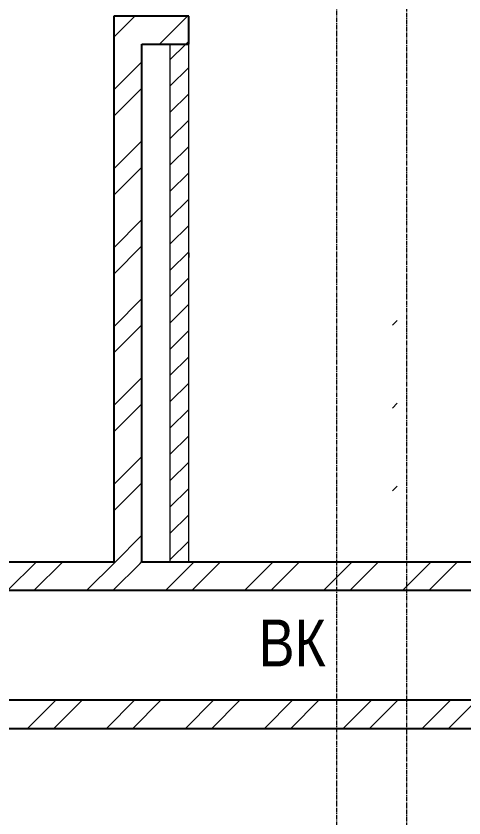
# Model space of a CAD drawing. Header units: millimetres. Extents: x -24360 to 609566, y -391049 to 148426.
# Drawn here: x 258179 to 260089, y -164822 to -161400 of the extents above; entities that cross this region are included whole.
import ezdxf

# ---------------------------------------------------------------- set-up
doc = ezdxf.new("R2010")
doc.units = ezdxf.units.MM
doc.linetypes.add('CENTER2', pattern=[28.575, 19.05, -3.175, 3.175, -3.175])
doc.layers.add('АР_Оси_РД_100', color=7, linetype='Continuous', lineweight=0, true_color=0x525252)
for name, color, linetype, lineweight in [('АР_Стены ГКЛ', 1, 'Continuous', 15), ('АР_Стены кирпич', 32, 'Continuous', 25), ('АР_Стены ПЕНОблок', 52, 'Continuous', 20), ('АР_Штриховка', 8, 'Continuous', 0), ('ВК_Шахты', 5, 'Continuous', 9)]:
    doc.layers.add(name, color=color, linetype=linetype, lineweight=lineweight)
doc.styles.add('style1', font='ARIALN.TTF')
pattern_1 = [(45, (241545, -219850), (-168.3798, 168.3798), []), (45, (241657.25, -219850), (-168.3798, 168.3798), [])]

msp = doc.modelspace()

# ---------------------------------------------------------------- hatches: boundary and pattern name
at = {"layer": 'АР_Штриховка', "linetype": 'Continuous', "lineweight": 0, "true_color": 0x000000}
h = msp.add_hatch(dxfattribs=at)
h.set_pattern_fill('ANSI32', color=18, scale=25, style=0)
h.set_pattern_definition(pattern_1)
h.paths.add_polyline_path([(258595, -161400), (258715, -161520), (258915, -161520), (258915, -161400)], flags=0)
h = msp.add_hatch(dxfattribs=at)
h.set_pattern_fill('ANSI32', color=18, scale=25, style=0)
h.set_pattern_definition([(45, (241545, -219850), (-168.3798, 168.3798), []), (45, (241657.25, -219850), (-168.3798, 168.3798), [])])
h.paths.add_polyline_path([(258595, -163730), (258675, -163760), (258715, -163730), (258715, -161520), (258595, -161400)], flags=0)
at = {"layer": 'АР_Штриховка', "linetype": 'Continuous', "lineweight": 0, "ltscale": 0.5, "true_color": 0x000000}
h = msp.add_hatch(dxfattribs=at)
h.set_pattern_fill('ANSI31', color=18, scale=25, style=0)
h.set_pattern_definition([(45, (241545, -219850), (-56.1266, 56.1266), [])])
h.paths.add_polyline_path([(258835, -163730), (258915, -163730), (258915, -162410), (258835, -162410)], flags=0)
h.paths.add_polyline_path([(258835, -162410), (258915, -162410), (258915, -161520), (258835, -161520)], flags=0)
at = {"layer": 'АР_Штриховка', "linetype": 'Continuous', "lineweight": 0, "true_color": 0x000000}
h = msp.add_hatch(dxfattribs=at)
h.set_pattern_fill('_U', color=18, scale=250, angle=45, style=0, pattern_type=0)
h.set_pattern_definition([(45, (241545, -219850), (-176.7767, 176.7767), [])])
h.paths.add_polyline_path([(259785, -163730), (259805, -163730), (259805, -162430), (259785, -162410)], flags=0)
h = msp.add_hatch(dxfattribs=at)
h.set_pattern_fill('ANSI32', color=18, scale=25, style=0)
h.set_pattern_definition(pattern_1)
h.paths.add_polyline_path([(257035, -163730), (257005, -163810), (257035, -163850), (258715, -163850), (258675, -163760), (258595, -163730)], flags=0)
h.paths.add_polyline_path([(258715, -163730), (258675, -163760), (258715, -163850), (261545, -163850), (261545, -163730)], flags=0)
h = msp.add_hatch(dxfattribs=at)
h.set_pattern_fill('ANSI32', color=18, scale=25, angle=360, style=0)
h.set_pattern_definition([(45, (241545, -219850), (-168.3798, 168.3798), []), (45, (241657.25, -219850), (-168.3798, 168.3798), [])])
h.paths.add_polyline_path([(261545, -164440), (261545, -164320), (257765, -164320), (257725, -164410), (257765, -164440)], flags=0)
h.paths.add_polyline_path([(257645, -164440), (257725, -164410), (257765, -164320), (257035, -164320), (256955, -164350), (256915, -164440)], flags=0)
h.paths.add_polyline_path([(256915, -164440), (256955, -164350), (256915, -164320), (256315, -164320), (256235, -164350), (256195, -164440)], flags=0)
h.paths.add_polyline_path([(256195, -164440), (256235, -164350), (256195, -164320), (253945, -164320), (253945, -164440)], flags=0)

# ---------------------------------------------------------------- linework, layer by layer
at = {"layer": 'АР_Оси_РД_100', "linetype": 'CENTER2'}
for points in [[(259395, -155721.321), (259545, -156121.321), (259545, -167750)], [(259845, -167750), (259845, -156121.321), (259995, -155721.321)]]:
    msp.add_lwpolyline(points, dxfattribs=at)
at = {"layer": 'АР_Стены ГКЛ', "color": 18, "linetype": 'Continuous', "lineweight": 15, "true_color": 0x000000}
for p, q in [((258915, -162410), (258915, -162430)), ((259785, -163730), (259805, -163730)), ((258935, -164440), (258915, -164440)), ((259805, -164440), (259785, -164440))]:
    msp.add_line(p, q, dxfattribs=at)
at = {"layer": 'АР_Стены кирпич', "color": 18, "linetype": 'Continuous', "lineweight": 25, "true_color": 0x000000}
for p, q in [((258915, -161400), (258595, -161400)), ((258595, -161400), (258595, -163730)), ((258915, -161520), (258915, -161400)), ((258715, -161520), (258915, -161520)), ((258715, -163730), (258715, -161520)), ((258595, -163730), (257035, -163730)), ((261545, -163730), (258715, -163730)), ((257035, -163850), (258715, -163850)), ((258715, -163850), (261545, -163850)), ((261545, -164320), (257765, -164320)), ((257765, -164440), (261545, -164440))]:
    msp.add_line(p, q, dxfattribs=at)
at = {"layer": 'АР_Стены ПЕНОблок', "color": 18, "linetype": 'Continuous', "lineweight": 20, "true_color": 0x000000}
for p, q in [((258915, -161520), (258835, -161520)), ((258835, -161520), (258835, -162410)), ((258915, -162410), (258915, -161520)), ((258835, -162410), (258835, -163730)), ((258915, -163730), (258915, -162410)), ((258835, -163730), (258915, -163730))]:
    msp.add_line(p, q, dxfattribs=at)

# ---------------------------------------------------------------- texts
at = {"layer": 'ВК_Шахты', "color": 18, "lineweight": 50, "true_color": 0x000000, "style": 'style1'}
msp.add_text('ВК', height=200, dxfattribs=at).set_placement((259213.781, -164175.205))

doc.saveas('drawing.dxf')
